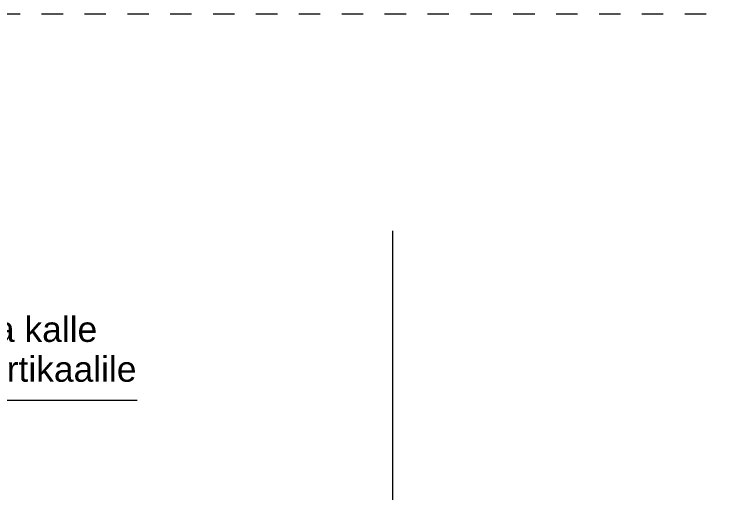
# Model space of a CAD drawing. Header units: millimetres. Extents: x 10585 to 27248, y -6479 to 7523.
# Drawn here: x 18116 to 21591, y 5161 to 7523 of the extents above; entities that cross this region are included whole.
import ezdxf

# ---------------------------------------------------------------- set-up
doc = ezdxf.new("R2010")
doc.units = ezdxf.units.MM
doc.header["$MEASUREMENT"] = 0
doc.linetypes.add('Dashed', pattern=[211.666667, 105.833333, -105.833333])
for name, color, linetype, lineweight in [('0_Pen_No__1', 7, 'Continuous', 13), ('New_0_Pen_No__1', 7, 'Continuous', 13), ('New_2D Drafting - General_Pen_No__1', 7, 'Continuous', 13), ('New__AR-välisvalgustid_Pen_No__1', 7, 'Continuous', 13)]:
    doc.layers.add(name, color=color, linetype=linetype, lineweight=lineweight)
doc.styles.add('GENERATED_STYLE_1', font='')
doc.styles.get('GENERATED_STYLE_1').set_extended_font_data('Arial')

msp = doc.modelspace()

# ---------------------------------------------------------------- linework, layer by layer
at = {"layer": '0_Pen_No__1', "color": 7, "linetype": 'Dashed', "lineweight": 13}
msp.add_lwpolyline([(27247.7, -6479), (27247.7, 7523.5), (10584.7, 7523.5), (10584.7, -6479)], close=True, dxfattribs=at)
at = {"layer": 'New_0_Pen_No__1', "color": 7, "linetype": 'Continuous', "lineweight": 13}
msp.add_line((18724.2, 5616.9), (17056.3, 5616.9), dxfattribs=at)
at = {"layer": 'New_2D Drafting - General_Pen_No__1', "color": 7, "linetype": 'Continuous', "lineweight": 13}
msp.add_line((19985.3, 4891.4), (19985.3, 6454.9), dxfattribs=at)

# ---------------------------------------------------------------- texts
at = {"layer": 'New__AR-välisvalgustid_Pen_No__1', "color": 7, "linetype": 'Continuous', "lineweight": 13, "insert": (17939.2, 6031.1), "char_height": 125, "width": 1629.18, "attachment_point": 2, "line_spacing_factor": 0.942728, "style": 'GENERATED_STYLE_1'}
msp.add_mtext('\\A1;{\\pqc;\\fArial|b0|i0|c0|p34;Maapinna kalle vastavalt vertikaalile}', dxfattribs=at)

doc.saveas('drawing.dxf')
